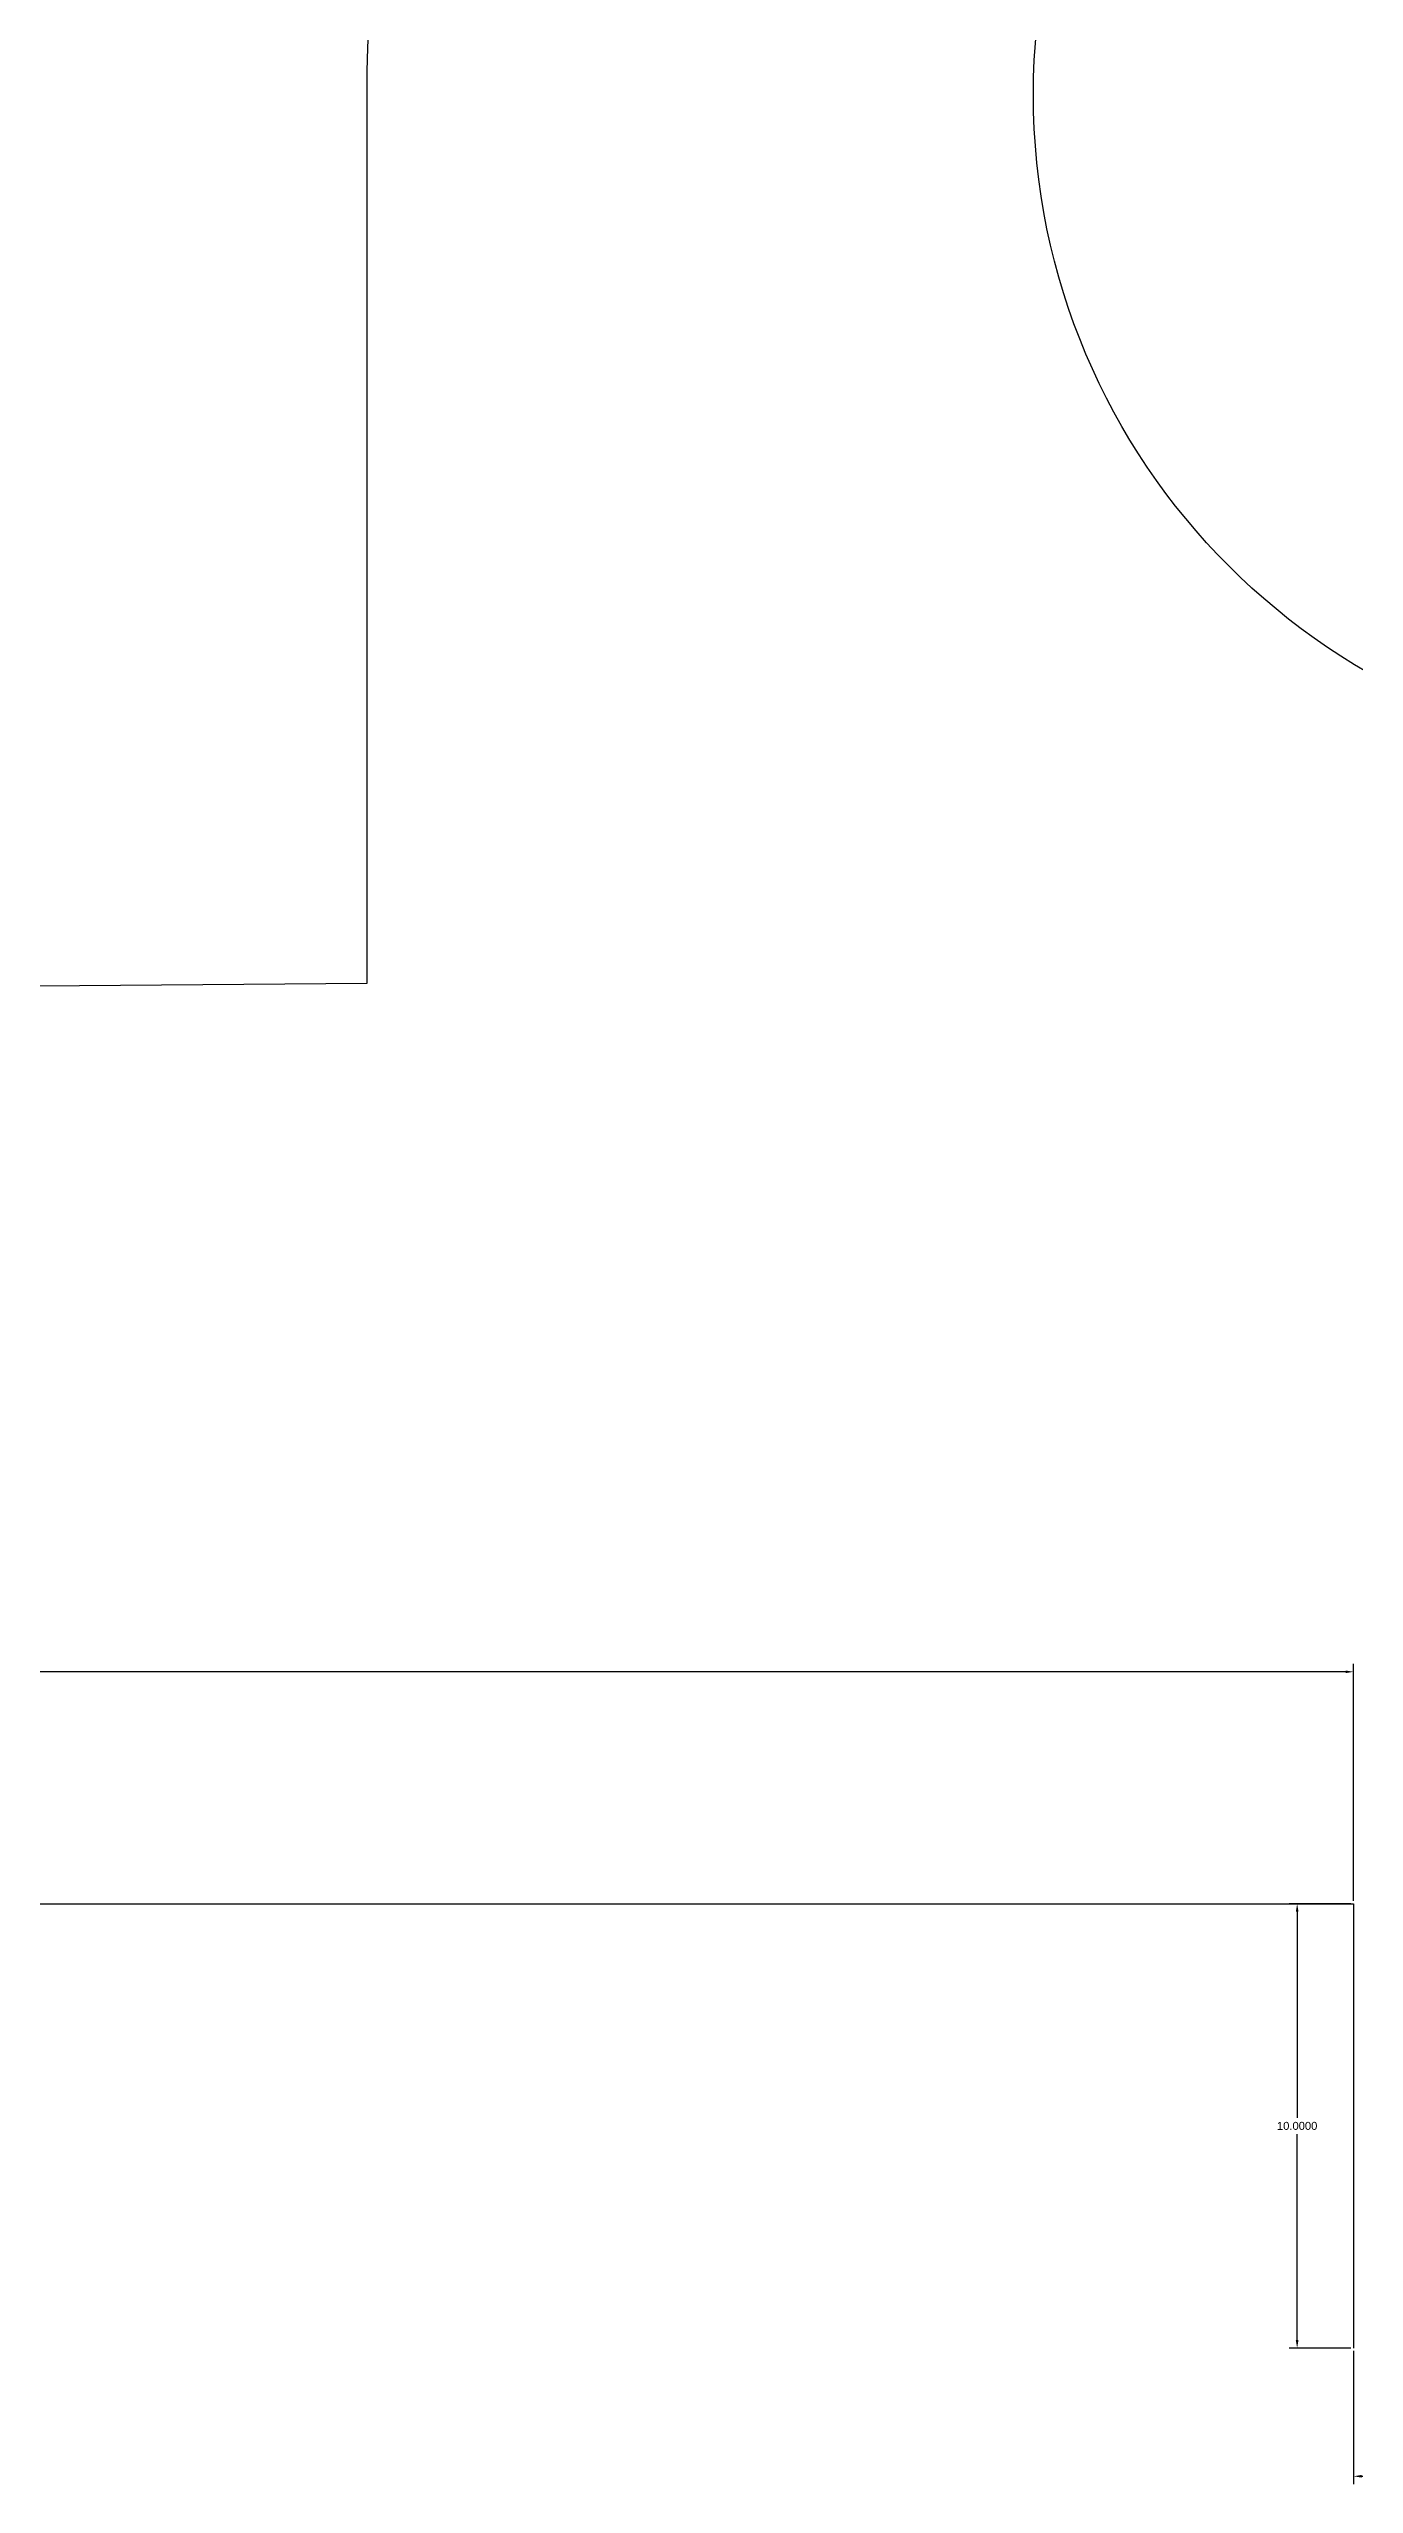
# Model space of a CAD drawing. Header units: inches. Extents: x 3 to 349, y 2 to 96.
# Drawn here: x 85.4 to 114.7, y 2 to 56.8 of the extents above; entities that cross this region are included whole.
import ezdxf

# ---------------------------------------------------------------- set-up
doc = ezdxf.new("R2010")
doc.units = ezdxf.units.IN
doc.header["$MEASUREMENT"] = 0
doc.styles.get("Standard").update_dxf_attribs({"font": 'arial.ttf'})
doc.dimstyles.get("Standard").update_dxf_attribs({"dimtxt": 0.18, "dimasz": 0.18, "dimexe": 0.18, "dimexo": 0.0625, "dimgap": 0.09, "dimtad": 0, "dimtih": 1, "dimtoh": 1, "dimdec": 4, "dimzin": 0, "dimdsep": 46, "dimtxsty": 'Standard', "dimcen": 0.09, "dimadec": 0, "dimazin": 0, "dimtfac": 1, "dimtdec": 4, "dimtofl": 0, "dimtmove": 0, "dimatfit": 3, "dimfxl": 1, "dimtolj": 1, "dimtzin": 0, "dimarcsym": 0})

# ---------------------------------------------------------------- blocks, each defined once
blk = doc.blocks.new('*D4')
at = {"color": 0, "lineweight": -2, "transparency": 16777216}
for p, q in [((44.721, 15.131), (44.721, 20.465)), ((44.901, 20.285), (79.189, 20.285)), ((114.541, 20.285), (80.254, 20.285)), ((114.721, 15.131), (114.721, 20.465))]:
    blk.add_line(p, q, dxfattribs=at)
at = {"color": 0, "transparency": 16777216}
for points in [[(44.901, 20.315), (44.901, 20.255), (44.721, 20.285)], [(114.541, 20.315), (114.541, 20.255), (114.721, 20.285)]]:
    blk.add_solid(points, dxfattribs=at)
at = {"layer": 'Defpoints', "color": 0, "transparency": 16777216}
for p in [(114.721, 20.285), (44.721, 15.069), (114.721, 15.069)]:
    blk.add_point(p, dxfattribs=at)
at = {"color": 0, "transparency": 16777216, "insert": (79.721, 20.285), "char_height": 0.18, "attachment_point": 5}
blk.add_mtext('\\A1;70.0000', dxfattribs=at)
blk = doc.blocks.new('*D6')
at = {"color": 0, "lineweight": -2, "transparency": 16777216}
for p, q in [((114.659, 15.069), (113.272, 15.069)), ((113.452, 14.889), (113.452, 10.251)), ((113.452, 5.249), (113.452, 9.887)), ((114.659, 5.069), (113.272, 5.069))]:
    blk.add_line(p, q, dxfattribs=at)
at = {"color": 0, "transparency": 16777216}
for points in [[(113.422, 14.889), (113.482, 14.889), (113.452, 15.069)], [(113.422, 5.249), (113.482, 5.249), (113.452, 5.069)]]:
    blk.add_solid(points, dxfattribs=at)
at = {"layer": 'Defpoints', "color": 0, "transparency": 16777216}
for p in [(114.721, 15.069), (113.452, 5.069), (114.721, 5.069)]:
    blk.add_point(p, dxfattribs=at)
at = {"color": 0, "transparency": 16777216, "insert": (113.452, 10.069), "char_height": 0.18, "attachment_point": 5}
blk.add_mtext('\\A1;10.0000', dxfattribs=at)
blk = doc.blocks.new('*D7')
at = {"color": 0, "lineweight": -2, "transparency": 16777216}
for p, q in [((114.721, 5.006), (114.721, 2.007)), ((152.254, 5.006), (152.254, 2.007)), ((114.901, 2.187), (132.954, 2.187)), ((152.074, 2.187), (134.021, 2.187))]:
    blk.add_line(p, q, dxfattribs=at)
at = {"color": 0, "transparency": 16777216}
for points in [[(114.901, 2.217), (114.901, 2.157), (114.721, 2.187)], [(152.074, 2.217), (152.074, 2.157), (152.254, 2.187)]]:
    blk.add_solid(points, dxfattribs=at)
at = {"layer": 'Defpoints', "color": 0, "transparency": 16777216}
for p in [(114.721, 5.069), (152.254, 5.069), (152.254, 2.187)]:
    blk.add_point(p, dxfattribs=at)
at = {"color": 0, "transparency": 16777216, "insert": (133.488, 2.187), "char_height": 0.18, "attachment_point": 5}
blk.add_mtext('\\A1;37.5330', dxfattribs=at)

msp = doc.modelspace()

# ---------------------------------------------------------------- linework, layer by layer
for p, q in [((92.51892, 55.77022), (92.51892, 35.77022)), ((92.51892, 35.77022), (7.22112, 35.06883)), ((44.72112, 15.06883), (114.72112, 15.06883)), ((114.72112, 15.06883), (114.72112, 5.06883))]:
    msp.add_line(p, q)
msp.add_circle((122.51892, 55.77022), 15)
msp.add_arc((122.51892, 55.77022), 30, 352.381135, 180)

# ---------------------------------------------------------------- dimensions: what is measured, and where the dimension line sits
for base, p1, p2, picture, middle in [((114.72112, 20.28481), (44.72112, 15.06883), (114.72112, 15.06883), '*D4', (79.72112, 20.28481)), ((152.254074, 2.186605), (114.721118, 5.068828), (152.254074, 5.068828), '*D7', (133.487596, 2.186605))]:
    dim = msp.add_linear_dim(base=base, p1=p1, p2=p2, dimstyle='Standard')
    dim.commit()
    dim.dimension.update_dxf_attribs({"geometry": picture, "text_midpoint": middle})
dim = msp.add_linear_dim(base=(113.45217, 5.06883), p1=(114.72112, 15.06883), p2=(114.72112, 5.06883), angle=90, dimstyle='Standard')
dim.commit()
dim.dimension.update_dxf_attribs({"geometry": '*D6', "text_midpoint": (113.45217, 10.06883)})

doc.saveas('drawing.dxf')
